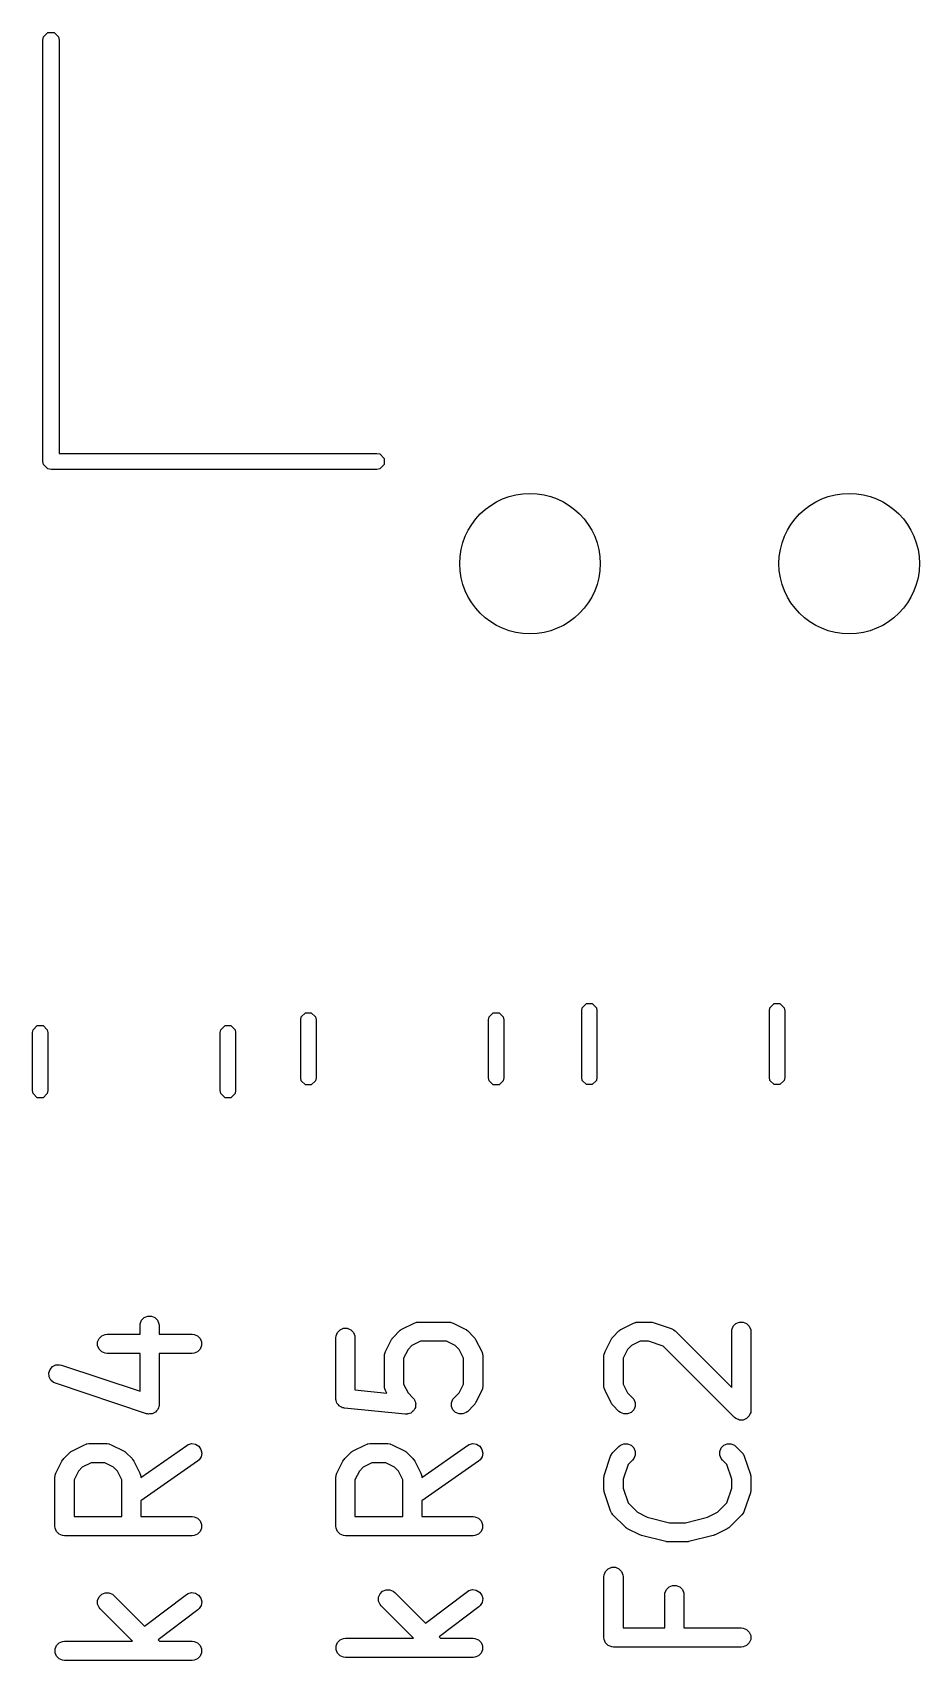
# Model space of a CAD drawing. Extents: x 19.8 to 98.9, y -129.1 to -67.1.
# Drawn here: x 84.75 to 91.7, y -114.59 to -101.84 of the extents above; entities that cross this region are included whole.
import ezdxf

# ---------------------------------------------------------------- set-up
doc = ezdxf.new("R2010")
doc.units = 0
doc.layers.add('BLACK', color=7, linetype='CONTINUOUS')

msp = doc.modelspace()

# ---------------------------------------------------------------- linework, layer by layer
at = {"layer": 'BLACK', "linetype": 'CONTINUOUS'}
for p, q in [((84.841335, -101.8757), (84.875701, -101.841334)), ((84.875701, -101.841334), (84.924301, -101.841334)), ((84.924301, -101.841334), (84.958667, -101.8757)), ((84.8365, -105.2), (84.836501, -101.9)), ((84.836501, -101.9), (84.841335, -101.8757)), ((84.958667, -101.8757), (84.963501, -101.9)), ((84.963501, -101.9), (84.9635, -105.1365)), ((84.9635, -105.1365), (87.449999, -105.1365)), ((87.449999, -105.1365), (87.474299, -105.141334)), ((87.474299, -105.141334), (87.508665, -105.1757)), ((84.841334, -105.2243), (84.8365, -105.2)), ((84.8757, -105.258666), (84.841334, -105.2243)), ((84.9, -105.2635), (84.8757, -105.258666)), ((87.449999, -105.2635), (84.9, -105.2635)), ((87.474299, -105.258666), (87.449999, -105.2635)), ((87.508665, -105.2243), (87.474299, -105.258666)), ((87.508665, -105.1757), (87.508665, -105.2243)), ((89.055, -109.501247), (89.059567, -109.478286)), ((89.055, -110.023753), (89.055, -109.501247)), ((89.059567, -109.478286), (89.092039, -109.445814)), ((89.092039, -109.445814), (89.137961, -109.445814)), ((89.137961, -109.445814), (89.170433, -109.478286)), ((89.170433, -109.478286), (89.175, -109.501247)), ((89.175, -109.501247), (89.175, -110.023753)), ((90.525, -109.501247), (90.529567, -109.478286)), ((90.525, -110.023753), (90.525, -109.501247)), ((90.529567, -109.478286), (90.562039, -109.445814)), ((90.562039, -109.445814), (90.607961, -109.445814)), ((90.607961, -109.445814), (90.640433, -109.478286)), ((90.640433, -109.478286), (90.645, -109.501247)), ((90.645, -109.501247), (90.645, -110.023753)), ((84.759567, -109.649975), (84.792039, -109.617503)), ((84.792039, -109.617503), (84.837961, -109.617503)), ((84.837961, -109.617503), (84.870433, -109.649975)), ((86.229567, -109.649975), (86.262039, -109.617503)), ((86.262039, -109.617503), (86.307961, -109.617503)), ((86.307961, -109.617503), (86.340433, -109.649975)), ((86.855, -109.572936), (86.859567, -109.549975)), ((86.855, -110.027064), (86.855, -109.572936)), ((86.859567, -109.549975), (86.892039, -109.517503)), ((86.892039, -109.517503), (86.937961, -109.517503)), ((86.937961, -109.517503), (86.970433, -109.549975)), ((86.970433, -109.549975), (86.975, -109.572936)), ((86.975, -109.572936), (86.975, -110.027064)), ((88.325, -109.572936), (88.329567, -109.549975)), ((88.325, -110.027064), (88.325, -109.572936)), ((88.329567, -109.549975), (88.362039, -109.517503)), ((88.362039, -109.517503), (88.407961, -109.517503)), ((88.407961, -109.517503), (88.440433, -109.549975)), ((88.440433, -109.549975), (88.445, -109.572936)), ((88.445, -109.572936), (88.445, -110.027064)), ((84.755, -109.672936), (84.759567, -109.649975)), ((84.755, -110.127064), (84.755, -109.672936)), ((84.870433, -109.649975), (84.875, -109.672936)), ((84.875, -109.672936), (84.875, -110.127064)), ((86.225, -109.672936), (86.229567, -109.649975)), ((86.225, -110.127064), (86.225, -109.672936)), ((86.340433, -109.649975), (86.345, -109.672936)), ((86.345, -109.672936), (86.345, -110.127064)), ((84.759567, -110.150025), (84.755, -110.127064)), ((84.875, -110.127064), (84.870433, -110.150025)), ((86.229567, -110.150025), (86.225, -110.127064)), ((86.345, -110.127064), (86.340433, -110.150025)), ((86.859567, -110.050025), (86.855, -110.027064)), ((86.892039, -110.082497), (86.859567, -110.050025)), ((86.937961, -110.082497), (86.892039, -110.082497)), ((86.970433, -110.050025), (86.937961, -110.082497)), ((86.975, -110.027064), (86.970433, -110.050025)), ((88.329567, -110.050025), (88.325, -110.027064)), ((88.362039, -110.082497), (88.329567, -110.050025)), ((88.407961, -110.082497), (88.362039, -110.082497)), ((88.440433, -110.050025), (88.407961, -110.082497)), ((88.445, -110.027064), (88.440433, -110.050025)), ((89.059567, -110.046714), (89.055, -110.023753)), ((89.092039, -110.079186), (89.059567, -110.046714)), ((89.137961, -110.079186), (89.092039, -110.079186)), ((89.170433, -110.046714), (89.137961, -110.079186)), ((89.175, -110.023753), (89.170433, -110.046714)), ((90.529567, -110.046714), (90.525, -110.023753)), ((90.562039, -110.079186), (90.529567, -110.046714)), ((90.607961, -110.079186), (90.562039, -110.079186)), ((90.640433, -110.046714), (90.607961, -110.079186)), ((90.645, -110.023753), (90.640433, -110.046714)), ((84.792039, -110.182497), (84.759567, -110.150025)), ((84.837961, -110.182497), (84.792039, -110.182497)), ((84.870433, -110.150025), (84.837961, -110.182497)), ((86.262039, -110.182497), (86.229567, -110.150025)), ((86.307961, -110.182497), (86.262039, -110.182497)), ((86.340433, -110.150025), (86.307961, -110.182497)), ((85.597926, -111.952034), (85.609125, -111.924998)), ((85.609125, -111.924998), (85.629817, -111.904306)), ((85.629817, -111.904306), (85.656853, -111.893107)), ((85.656853, -111.893107), (85.686117, -111.893107)), ((85.686117, -111.893107), (85.713153, -111.904306)), ((85.713153, -111.904306), (85.733845, -111.924998)), ((85.733845, -111.924998), (85.745044, -111.952034)), ((85.275792, -112.067855), (85.296484, -112.047163)), ((85.296484, -112.047163), (85.32352, -112.035964)), ((85.32352, -112.035964), (85.338152, -112.034523)), ((85.338152, -112.034523), (85.596485, -112.034523)), ((85.596485, -111.966666), (85.597926, -111.952034)), ((85.596485, -112.034523), (85.596485, -111.966666)), ((85.745044, -111.952034), (85.746485, -111.966666)), ((85.746485, -111.966666), (85.746485, -112.034523)), ((85.746485, -112.034523), (86.004819, -112.034523)), ((86.004819, -112.034523), (86.019451, -112.035964)), ((86.019451, -112.035964), (86.046487, -112.047163)), ((86.046487, -112.047163), (86.067179, -112.067855)), ((87.129819, -112.061904), (87.13126, -112.047272)), ((87.13126, -112.047272), (87.142459, -112.020236)), ((87.142459, -112.020236), (87.163151, -111.999544)), ((87.163151, -111.999544), (87.190187, -111.988345)), ((87.190187, -111.988345), (87.219451, -111.988345)), ((87.219451, -111.988345), (87.246487, -111.999544)), ((87.246487, -111.999544), (87.267179, -112.020236)), ((87.267179, -112.020236), (87.278378, -112.047272)), ((87.278378, -112.047272), (87.279819, -112.061904)), ((87.580357, -112.05649), (87.627976, -112.008871)), ((87.627976, -112.008871), (87.633725, -112.004152)), ((87.633725, -112.004152), (87.635025, -112.002654)), ((87.635025, -112.002654), (87.637284, -112.001232)), ((87.637284, -112.001232), (87.639341, -111.999544)), ((87.639341, -111.999544), (87.641168, -111.998786)), ((87.641168, -111.998786), (87.647468, -111.994822)), ((87.647468, -111.994822), (87.742706, -111.947203)), ((87.742706, -111.947203), (87.756437, -111.941948)), ((87.756437, -111.941948), (87.759126, -111.941756)), ((87.759126, -111.941756), (87.761615, -111.940726)), ((87.761615, -111.940726), (87.776247, -111.939285)), ((87.776247, -111.939285), (88.014342, -111.939285)), ((88.014342, -111.939285), (88.028974, -111.940726)), ((88.028974, -111.940726), (88.031463, -111.941757)), ((88.031463, -111.941757), (88.034151, -111.941948)), ((88.034151, -111.941948), (88.047883, -111.947203)), ((88.047883, -111.947203), (88.143121, -111.994822)), ((88.143121, -111.994822), (88.149417, -111.998785)), ((88.149417, -111.998785), (88.151247, -111.999543)), ((88.151247, -111.999543), (88.153305, -112.001232)), ((88.153305, -112.001232), (88.155564, -112.002654)), ((88.155564, -112.002654), (88.156863, -112.004152)), ((88.156863, -112.004152), (88.162612, -112.00887)), ((88.162612, -112.00887), (88.210232, -112.056489)), ((89.299405, -112.05649), (89.347024, -112.008871)), ((89.347024, -112.008871), (89.352773, -112.004152)), ((89.352773, -112.004152), (89.354073, -112.002654)), ((89.354073, -112.002654), (89.356332, -112.001232)), ((89.356332, -112.001232), (89.358389, -111.999544)), ((89.358389, -111.999544), (89.360216, -111.998786)), ((89.360216, -111.998786), (89.366516, -111.994822)), ((89.366516, -111.994822), (89.461754, -111.947203)), ((89.461754, -111.947203), (89.475485, -111.941948)), ((89.475485, -111.941948), (89.478174, -111.941756)), ((89.478174, -111.941756), (89.480663, -111.940726)), ((89.480663, -111.940726), (89.495295, -111.939285)), ((89.495295, -111.939285), (89.590533, -111.939285)), ((89.590533, -111.939285), (89.597938, -111.940014)), ((89.597938, -111.940014), (89.599913, -111.939874)), ((89.599913, -111.939874), (89.60251, -111.940464)), ((89.60251, -111.940464), (89.605165, -111.940726)), ((89.605165, -111.940726), (89.606996, -111.941484)), ((89.606996, -111.941484), (89.61425, -111.943134)), ((89.61425, -111.943134), (89.757107, -111.990753)), ((89.757107, -111.990753), (89.770532, -111.996747)), ((89.770532, -111.996747), (89.772567, -111.998512)), ((89.772567, -111.998512), (89.775058, -111.999544)), ((89.775058, -111.999544), (89.786423, -112.008871)), ((89.786423, -112.008871), (90.229819, -112.452266)), ((90.229819, -112.014285), (90.23126, -111.999653)), ((90.229819, -112.452266), (90.229819, -112.014285)), ((90.23126, -111.999653), (90.242459, -111.972617)), ((90.242459, -111.972617), (90.263151, -111.951925)), ((90.263151, -111.951925), (90.290187, -111.940726)), ((90.290187, -111.940726), (90.319451, -111.940726)), ((90.319451, -111.940726), (90.346487, -111.951925)), ((90.346487, -111.951925), (90.367179, -111.972617)), ((90.367179, -111.972617), (90.378378, -111.999653)), ((90.378378, -111.999653), (90.379819, -112.014285)), ((90.379819, -112.014285), (90.379819, -112.633332)), ((85.264593, -112.094891), (85.275792, -112.067855)), ((85.264593, -112.124155), (85.264593, -112.094891)), ((85.275792, -112.151191), (85.264593, -112.124155)), ((85.296484, -112.171883), (85.275792, -112.151191)), ((85.32352, -112.183082), (85.296484, -112.171883)), ((86.046487, -112.171883), (86.019451, -112.183082)), ((86.067179, -112.151191), (86.046487, -112.171883)), ((86.067179, -112.067855), (86.078378, -112.094891)), ((86.078378, -112.124155), (86.067179, -112.151191)), ((86.078378, -112.094891), (86.078378, -112.124155)), ((87.129819, -112.538094), (87.129819, -112.061904)), ((87.279819, -112.061904), (87.279819, -112.470219)), ((87.513434, -112.184952), (87.518689, -112.17122)), ((87.518689, -112.17122), (87.566308, -112.075982)), ((87.566308, -112.075982), (87.570272, -112.069682)), ((87.570272, -112.069682), (87.57103, -112.067855)), ((87.57103, -112.067855), (87.572718, -112.065798)), ((87.572718, -112.065798), (87.57414, -112.063539)), ((87.57414, -112.063539), (87.575638, -112.062239)), ((87.575638, -112.062239), (87.580357, -112.05649)), ((87.695029, -112.15395), (87.660771, -112.222466)), ((87.725436, -112.123543), (87.695029, -112.15395)), ((87.793952, -112.089285), (87.725436, -112.123543)), ((87.996637, -112.089285), (87.793952, -112.089285)), ((88.065153, -112.123543), (87.996637, -112.089285)), ((88.095561, -112.15395), (88.065153, -112.123543)), ((88.129819, -112.222466), (88.095561, -112.15395)), ((88.210232, -112.056489), (88.21495, -112.062238)), ((88.21495, -112.062238), (88.21645, -112.063539)), ((88.21645, -112.063539), (88.217872, -112.065798)), ((88.217872, -112.065798), (88.21956, -112.067855)), ((88.21956, -112.067855), (88.220317, -112.069682)), ((88.220317, -112.069682), (88.224282, -112.075982)), ((88.224282, -112.075982), (88.271901, -112.17122)), ((88.271901, -112.17122), (88.277156, -112.184951)), ((89.232482, -112.184952), (89.237737, -112.17122)), ((89.237737, -112.17122), (89.285356, -112.075982)), ((89.285356, -112.075982), (89.28932, -112.069682)), ((89.28932, -112.069682), (89.290078, -112.067855)), ((89.290078, -112.067855), (89.291766, -112.065798)), ((89.291766, -112.065798), (89.293188, -112.063539)), ((89.293188, -112.063539), (89.294686, -112.062239)), ((89.294686, -112.062239), (89.299405, -112.05649)), ((89.414077, -112.15395), (89.379819, -112.222466)), ((89.444484, -112.123543), (89.414077, -112.15395)), ((89.513, -112.089285), (89.444484, -112.123543)), ((89.578363, -112.089285), (89.513, -112.089285)), ((89.692876, -112.127456), (89.578363, -112.089285)), ((90.251786, -112.686365), (89.692876, -112.127456)), ((84.892043, -112.310475), (84.911217, -112.288368)), ((84.911217, -112.288368), (84.93739, -112.275282)), ((84.93739, -112.275282), (84.96658, -112.273207)), ((84.96658, -112.273207), (84.980917, -112.276467)), ((84.980917, -112.276467), (85.596485, -112.481656)), ((85.338152, -112.184523), (85.32352, -112.183082)), ((85.596485, -112.184523), (85.338152, -112.184523)), ((85.596485, -112.481656), (85.596485, -112.184523)), ((86.004819, -112.184523), (85.746485, -112.184523)), ((85.746485, -112.184523), (85.746485, -112.585713)), ((86.019451, -112.183082), (86.004819, -112.184523)), ((87.510771, -112.204761), (87.512212, -112.190129)), ((87.510771, -112.442856), (87.510771, -112.204761)), ((87.512212, -112.190129), (87.513243, -112.187639)), ((87.513243, -112.187639), (87.513434, -112.184952)), ((87.660771, -112.222466), (87.660771, -112.425151)), ((88.129819, -112.425151), (88.129819, -112.222466)), ((88.277156, -112.184951), (88.277347, -112.18764)), ((88.277347, -112.18764), (88.278378, -112.190129)), ((88.278378, -112.190129), (88.279819, -112.204761)), ((88.279819, -112.204761), (88.279819, -112.442856)), ((89.229819, -112.204761), (89.23126, -112.190129)), ((89.229819, -112.442856), (89.229819, -112.204761)), ((89.23126, -112.190129), (89.232291, -112.187639)), ((89.232291, -112.187639), (89.232482, -112.184952)), ((89.379819, -112.222466), (89.379819, -112.425151)), ((84.882789, -112.338238), (84.892043, -112.310475)), ((84.884864, -112.367428), (84.882789, -112.338238)), ((84.89795, -112.393601), (84.884864, -112.367428)), ((84.920057, -112.412775), (84.89795, -112.393601)), ((84.933483, -112.418769), (84.920057, -112.412775)), ((85.647767, -112.656864), (84.933483, -112.418769)), ((87.660771, -112.425151), (87.695029, -112.493667)), ((88.095561, -112.493666), (88.129819, -112.425151)), ((89.379819, -112.425151), (89.414077, -112.493667)), ((87.130351, -112.543505), (87.129819, -112.538094)), ((87.130169, -112.545334), (87.130351, -112.543505)), ((87.130707, -112.54712), (87.130169, -112.545334)), ((87.13126, -112.552726), (87.130707, -112.54712)), ((87.135454, -112.562852), (87.13126, -112.552726)), ((87.138622, -112.57335), (87.135454, -112.562852)), ((87.279819, -112.470219), (87.528009, -112.495038)), ((87.512212, -112.457488), (87.510771, -112.442856)), ((87.513243, -112.459977), (87.512212, -112.457488)), ((87.513434, -112.462665), (87.513243, -112.459977)), ((87.518689, -112.476397), (87.513434, -112.462665)), ((87.528009, -112.495038), (87.518689, -112.476397)), ((87.695029, -112.493667), (87.734042, -112.53268)), ((87.734042, -112.53268), (87.743369, -112.544045)), ((87.743369, -112.544045), (87.744814, -112.547533)), ((87.744814, -112.547533), (87.747206, -112.550457)), ((87.747206, -112.550457), (87.750373, -112.560954)), ((87.750373, -112.560954), (87.754568, -112.571081)), ((88.036021, -112.571081), (88.04722, -112.544045)), ((88.04722, -112.544045), (88.056548, -112.532679)), ((88.056548, -112.532679), (88.095561, -112.493666)), ((88.271901, -112.476397), (88.224282, -112.571635)), ((88.277156, -112.462666), (88.271901, -112.476397)), ((88.277347, -112.459976), (88.277156, -112.462666)), ((88.278378, -112.457488), (88.277347, -112.459976)), ((88.279819, -112.442856), (88.278378, -112.457488)), ((89.23126, -112.457488), (89.229819, -112.442856)), ((89.232291, -112.459977), (89.23126, -112.457488)), ((89.232482, -112.462665), (89.232291, -112.459977)), ((89.237737, -112.476397), (89.232482, -112.462665)), ((89.285356, -112.571635), (89.237737, -112.476397)), ((89.414077, -112.493667), (89.45309, -112.53268)), ((89.45309, -112.53268), (89.462417, -112.544045)), ((89.462417, -112.544045), (89.473616, -112.571081)), ((85.655022, -112.658513), (85.647767, -112.656864)), ((85.656853, -112.659272), (85.655022, -112.658513)), ((85.658357, -112.659272), (85.656853, -112.659272)), ((85.662104, -112.660124), (85.658357, -112.659272)), ((85.674089, -112.659272), (85.662104, -112.660124)), ((85.686117, -112.659272), (85.674089, -112.659272)), ((85.688608, -112.658239), (85.686117, -112.659272)), ((85.691294, -112.658049), (85.688608, -112.658239)), ((85.702041, -112.652675), (85.691294, -112.658049)), ((85.713153, -112.648073), (85.702041, -112.652675)), ((85.715058, -112.646167), (85.713153, -112.648073)), ((85.717468, -112.644963), (85.715058, -112.646167)), ((85.725342, -112.635883), (85.717468, -112.644963)), ((85.733845, -112.627381), (85.725342, -112.635883)), ((85.734876, -112.62489), (85.733845, -112.627381)), ((85.736642, -112.622855), (85.734876, -112.62489)), ((85.740442, -112.611454), (85.736642, -112.622855)), ((85.745044, -112.600345), (85.740442, -112.611454)), ((85.74542, -112.596518), (85.745044, -112.600345)), ((85.745896, -112.595093), (85.74542, -112.596518)), ((85.746485, -112.585713), (85.745755, -112.593118)), ((85.745755, -112.593118), (85.745896, -112.595093)), ((87.141013, -112.576273), (87.138622, -112.57335)), ((87.142459, -112.579762), (87.141013, -112.576273)), ((87.150212, -112.587515), (87.142459, -112.579762)), ((87.157153, -112.595998), (87.150212, -112.587515)), ((87.160479, -112.597782), (87.157153, -112.595998)), ((87.163151, -112.600454), (87.160479, -112.597782)), ((87.17328, -112.604649), (87.163151, -112.600454)), ((87.18294, -112.609832), (87.17328, -112.604649)), ((87.188464, -112.610939), (87.18294, -112.609832)), ((87.190187, -112.611653), (87.188464, -112.610939)), ((87.192024, -112.611653), (87.190187, -112.611653)), ((87.197356, -112.612722), (87.192024, -112.611653)), ((87.673546, -112.660341), (87.197356, -112.612722)), ((87.688249, -112.660363), (87.673546, -112.660341)), ((87.691865, -112.659272), (87.688249, -112.660363)), ((87.69564, -112.659272), (87.691865, -112.659272)), ((87.705764, -112.655078), (87.69564, -112.659272)), ((87.716265, -112.65191), (87.705764, -112.655078)), ((87.719189, -112.649517), (87.716265, -112.65191)), ((87.722676, -112.648073), (87.719189, -112.649517)), ((87.730424, -112.640324), (87.722676, -112.648073)), ((87.738913, -112.633379), (87.730424, -112.640324)), ((87.740698, -112.63005), (87.738913, -112.633379)), ((87.743369, -112.62738), (87.740698, -112.63005)), ((87.747562, -112.617255), (87.743369, -112.62738)), ((87.752747, -112.607592), (87.747562, -112.617255)), ((87.753122, -112.603832), (87.752747, -112.607592)), ((87.754568, -112.600344), (87.753122, -112.603832)), ((87.754568, -112.571081), (87.754568, -112.574857)), ((87.754568, -112.574857), (87.755659, -112.578473)), ((87.755659, -112.578473), (87.754568, -112.589382)), ((87.754568, -112.589382), (87.754568, -112.600344)), ((88.036021, -112.600344), (88.036021, -112.571081)), ((88.047219, -112.62738), (88.036021, -112.600344)), ((88.067912, -112.648073), (88.047219, -112.62738)), ((88.094948, -112.659272), (88.067912, -112.648073)), ((88.124211, -112.659272), (88.094948, -112.659272)), ((88.151247, -112.648074), (88.124211, -112.659272)), ((88.162612, -112.638747), (88.151247, -112.648074)), ((88.210232, -112.591128), (88.162612, -112.638747)), ((88.21495, -112.585378), (88.210232, -112.591128)), ((88.21645, -112.584078), (88.21495, -112.585378)), ((88.217872, -112.581818), (88.21645, -112.584078)), ((88.21956, -112.579762), (88.217872, -112.581818)), ((88.220317, -112.577934), (88.21956, -112.579762)), ((88.224282, -112.571635), (88.220317, -112.577934)), ((89.28932, -112.577934), (89.285356, -112.571635)), ((89.290078, -112.579762), (89.28932, -112.577934)), ((89.291766, -112.581818), (89.290078, -112.579762)), ((89.293188, -112.584078), (89.291766, -112.581818)), ((89.294686, -112.585377), (89.293188, -112.584078)), ((89.299405, -112.591127), (89.294686, -112.585377)), ((89.347024, -112.638746), (89.299405, -112.591127)), ((89.358389, -112.648073), (89.347024, -112.638746)), ((89.385425, -112.659272), (89.358389, -112.648073)), ((89.414688, -112.659272), (89.385425, -112.659272)), ((89.441724, -112.648073), (89.414688, -112.659272)), ((89.462417, -112.62738), (89.441724, -112.648073)), ((89.473616, -112.600344), (89.462417, -112.62738)), ((89.473616, -112.571081), (89.473616, -112.600344)), ((90.263151, -112.695693), (90.251786, -112.686365)), ((90.36718, -112.675), (90.346487, -112.695692)), ((90.375098, -112.655882), (90.36718, -112.675)), ((90.378378, -112.647964), (90.375098, -112.655882)), ((90.379819, -112.633332), (90.378378, -112.647964)), ((90.282268, -112.703611), (90.263151, -112.695693)), ((90.290187, -112.706891), (90.282268, -112.703611)), ((90.290188, -112.706891), (90.290187, -112.706891)), ((90.319451, -112.706891), (90.290188, -112.706891)), ((90.346487, -112.695692), (90.319451, -112.706891)), ((85.066516, -112.947203), (85.161754, -112.899584)), ((85.161754, -112.899584), (85.175485, -112.894329)), ((85.175485, -112.894329), (85.178174, -112.894137)), ((85.178174, -112.894137), (85.180663, -112.893107)), ((85.180663, -112.893107), (85.195295, -112.891666)), ((85.195295, -112.891666), (85.338152, -112.891666)), ((85.338152, -112.891666), (85.352784, -112.893107)), ((85.352784, -112.893107), (85.355273, -112.894138)), ((85.355273, -112.894138), (85.357961, -112.894329)), ((85.357961, -112.894329), (85.371693, -112.899584)), ((85.371693, -112.899584), (85.466931, -112.947203)), ((85.603518, -113.156026), (85.96181, -112.905223)), ((85.96181, -112.905223), (85.974623, -112.898013)), ((85.974623, -112.898013), (86.003194, -112.891684)), ((86.003194, -112.891684), (86.032012, -112.896769)), ((86.032012, -112.896769), (86.05669, -112.912496)), ((86.05669, -112.912496), (86.073472, -112.93647)), ((86.073472, -112.93647), (86.079802, -112.965041)), ((87.266516, -112.947203), (87.361754, -112.899584)), ((87.361754, -112.899584), (87.375485, -112.894329)), ((87.375485, -112.894329), (87.378174, -112.894137)), ((87.378174, -112.894137), (87.380663, -112.893107)), ((87.380663, -112.893107), (87.395295, -112.891666)), ((87.395295, -112.891666), (87.538152, -112.891666)), ((87.538152, -112.891666), (87.552784, -112.893107)), ((87.552784, -112.893107), (87.555273, -112.894138)), ((87.555273, -112.894138), (87.557961, -112.894329)), ((87.557961, -112.894329), (87.571693, -112.899584)), ((87.571693, -112.899584), (87.666931, -112.947203)), ((87.803518, -113.156026), (88.16181, -112.905223)), ((88.16181, -112.905223), (88.174623, -112.898013)), ((88.174623, -112.898013), (88.203194, -112.891684)), ((88.203194, -112.891684), (88.232012, -112.896769)), ((88.232012, -112.896769), (88.25669, -112.912496)), ((88.25669, -112.912496), (88.273472, -112.93647)), ((88.273472, -112.93647), (88.279802, -112.965041)), ((89.299405, -112.961252), (89.347024, -112.913633)), ((89.347024, -112.913633), (89.358389, -112.904306)), ((89.358389, -112.904306), (89.385425, -112.893107)), ((89.385425, -112.893107), (89.414688, -112.893107)), ((89.414688, -112.893107), (89.441724, -112.904306)), ((89.441724, -112.904306), (89.462417, -112.924999)), ((89.462417, -112.924999), (89.473616, -112.952035)), ((90.136021, -112.952035), (90.147219, -112.924999)), ((90.147219, -112.924999), (90.167912, -112.904306)), ((90.167912, -112.904306), (90.194948, -112.893107)), ((90.194948, -112.893107), (90.224211, -112.893107)), ((90.224211, -112.893107), (90.251247, -112.904305)), ((90.251247, -112.904305), (90.262612, -112.913632)), ((90.262612, -112.913632), (90.310232, -112.961251)), ((84.937737, -113.123601), (84.985356, -113.028363)), ((84.985356, -113.028363), (84.98932, -113.022063)), ((84.98932, -113.022063), (84.990078, -113.020236)), ((84.990078, -113.020236), (84.991766, -113.018179)), ((84.991766, -113.018179), (84.993188, -113.01592)), ((84.993188, -113.01592), (84.994686, -113.01462)), ((84.994686, -113.01462), (84.999405, -113.008871)), ((84.999405, -113.008871), (85.047024, -112.961252)), ((85.047024, -112.961252), (85.052773, -112.956533)), ((85.052773, -112.956533), (85.054073, -112.955035)), ((85.054073, -112.955035), (85.056332, -112.953613)), ((85.056332, -112.953613), (85.058389, -112.951925)), ((85.058389, -112.951925), (85.060216, -112.951167)), ((85.060216, -112.951167), (85.066516, -112.947203)), ((85.213, -113.041666), (85.144484, -113.075924)), ((85.320447, -113.041666), (85.213, -113.041666)), ((85.388963, -113.075924), (85.320447, -113.041666)), ((85.466931, -112.947203), (85.47323, -112.951167)), ((85.47323, -112.951167), (85.475058, -112.951925)), ((85.475058, -112.951925), (85.477114, -112.953613)), ((85.477114, -112.953613), (85.479374, -112.955035)), ((85.479374, -112.955035), (85.480673, -112.956533)), ((85.480673, -112.956533), (85.486423, -112.961252)), ((85.486423, -112.961252), (85.534042, -113.008871)), ((85.534042, -113.008871), (85.53876, -113.01462)), ((85.53876, -113.01462), (85.540259, -113.01592)), ((85.540259, -113.01592), (85.54168, -113.018179)), ((85.54168, -113.018179), (85.543369, -113.020236)), ((85.543369, -113.020236), (85.544126, -113.022063)), ((85.544126, -113.022063), (85.548091, -113.028363)), ((85.548091, -113.028363), (85.59571, -113.123601)), ((86.047829, -113.028108), (85.603628, -113.339048)), ((86.058989, -113.018537), (86.047829, -113.028108)), ((86.074716, -112.993858), (86.058989, -113.018537)), ((86.079802, -112.965041), (86.074716, -112.993858)), ((87.137737, -113.123601), (87.185356, -113.028363)), ((87.185356, -113.028363), (87.18932, -113.022063)), ((87.18932, -113.022063), (87.190078, -113.020236)), ((87.190078, -113.020236), (87.191766, -113.018179)), ((87.191766, -113.018179), (87.193188, -113.01592)), ((87.193188, -113.01592), (87.194686, -113.01462)), ((87.194686, -113.01462), (87.199405, -113.008871)), ((87.199405, -113.008871), (87.247024, -112.961252)), ((87.247024, -112.961252), (87.252773, -112.956533)), ((87.252773, -112.956533), (87.254073, -112.955035)), ((87.254073, -112.955035), (87.256332, -112.953613)), ((87.256332, -112.953613), (87.258389, -112.951925)), ((87.258389, -112.951925), (87.260216, -112.951167)), ((87.260216, -112.951167), (87.266516, -112.947203)), ((87.413, -113.041666), (87.344484, -113.075924)), ((87.520447, -113.041666), (87.413, -113.041666)), ((87.588963, -113.075924), (87.520447, -113.041666)), ((87.666931, -112.947203), (87.67323, -112.951167)), ((87.67323, -112.951167), (87.675058, -112.951925)), ((87.675058, -112.951925), (87.677114, -112.953613)), ((87.677114, -112.953613), (87.679374, -112.955035)), ((87.679374, -112.955035), (87.680673, -112.956533)), ((87.680673, -112.956533), (87.686423, -112.961252)), ((87.686423, -112.961252), (87.734042, -113.008871)), ((87.734042, -113.008871), (87.73876, -113.01462)), ((87.73876, -113.01462), (87.740259, -113.01592)), ((87.740259, -113.01592), (87.74168, -113.018179)), ((87.74168, -113.018179), (87.743369, -113.020236)), ((87.743369, -113.020236), (87.744126, -113.022063)), ((87.744126, -113.022063), (87.748091, -113.028363)), ((87.748091, -113.028363), (87.79571, -113.123601)), ((88.247829, -113.028108), (87.803628, -113.339048)), ((88.258989, -113.018537), (88.247829, -113.028108)), ((88.274716, -112.993858), (88.258989, -113.018537)), ((88.279802, -112.965041), (88.274716, -112.993858)), ((89.233668, -113.133425), (89.281287, -112.990568)), ((89.281287, -112.990568), (89.287281, -112.977143)), ((89.287281, -112.977143), (89.289046, -112.975107)), ((89.289046, -112.975107), (89.290078, -112.972617)), ((89.290078, -112.972617), (89.299405, -112.961252)), ((89.41799, -113.054798), (89.379819, -113.169312)), ((89.45309, -113.019699), (89.41799, -113.054798)), ((89.462417, -113.008334), (89.45309, -113.019699)), ((89.473616, -112.981298), (89.462417, -113.008334)), ((89.473616, -112.952035), (89.473616, -112.981298)), ((90.136021, -112.981298), (90.136021, -112.952035)), ((90.14722, -113.008334), (90.136021, -112.981298)), ((90.156548, -113.0197), (90.14722, -113.008334)), ((90.191648, -113.054799), (90.156548, -113.0197)), ((90.229819, -113.169312), (90.191648, -113.054799)), ((90.310232, -112.961251), (90.31956, -112.972617)), ((90.31956, -112.972617), (90.32059, -112.975105)), ((90.32059, -112.975105), (90.322357, -112.977142)), ((90.322357, -112.977142), (90.328351, -112.990568)), ((90.328351, -112.990568), (90.37597, -113.133424)), ((84.929819, -113.157142), (84.93126, -113.14251)), ((84.929819, -113.538094), (84.929819, -113.157142)), ((84.93126, -113.14251), (84.932291, -113.14002)), ((84.932291, -113.14002), (84.932482, -113.137333)), ((84.932482, -113.137333), (84.937737, -113.123601)), ((85.114077, -113.106331), (85.079819, -113.174847)), ((85.079819, -113.174847), (85.079819, -113.463094)), ((85.144484, -113.075924), (85.114077, -113.106331)), ((85.41937, -113.106331), (85.388963, -113.075924)), ((85.453628, -113.174847), (85.41937, -113.106331)), ((85.453628, -113.463094), (85.453628, -113.174847)), ((85.59571, -113.123601), (85.600965, -113.137332)), ((85.600965, -113.137332), (85.601156, -113.140021)), ((85.601156, -113.140021), (85.602187, -113.14251)), ((85.602187, -113.14251), (85.603518, -113.156026)), ((87.129819, -113.157142), (87.13126, -113.14251)), ((87.129819, -113.538094), (87.129819, -113.157142)), ((87.13126, -113.14251), (87.132291, -113.14002)), ((87.132291, -113.14002), (87.132482, -113.137333)), ((87.132482, -113.137333), (87.137737, -113.123601)), ((87.314077, -113.106331), (87.279819, -113.174847)), ((87.279819, -113.174847), (87.279819, -113.463094)), ((87.344484, -113.075924), (87.314077, -113.106331)), ((87.61937, -113.106331), (87.588963, -113.075924)), ((87.653628, -113.174847), (87.61937, -113.106331)), ((87.653628, -113.463094), (87.653628, -113.174847)), ((87.79571, -113.123601), (87.800965, -113.137332)), ((87.800965, -113.137332), (87.801156, -113.140021)), ((87.801156, -113.140021), (87.802187, -113.14251)), ((87.802187, -113.14251), (87.803518, -113.156026)), ((89.229819, -113.157142), (89.230548, -113.149736)), ((89.229819, -113.25238), (89.229819, -113.157142)), ((89.230408, -113.147762), (89.230998, -113.145164)), ((89.230548, -113.149736), (89.230408, -113.147762)), ((89.230998, -113.145164), (89.23126, -113.14251)), ((89.23126, -113.14251), (89.232018, -113.140678)), ((89.232018, -113.140678), (89.233668, -113.133425)), ((89.379819, -113.169312), (89.379819, -113.240209)), ((90.229819, -113.24021), (90.229819, -113.169312)), ((90.37597, -113.133424), (90.377619, -113.140679)), ((90.377619, -113.140679), (90.378378, -113.14251)), ((90.378378, -113.14251), (90.378639, -113.145163)), ((90.378639, -113.145163), (90.37923, -113.147761)), ((90.37923, -113.147761), (90.379089, -113.149735)), ((90.379089, -113.149735), (90.379819, -113.157142)), ((90.379819, -113.157142), (90.379819, -113.25238)), ((89.230548, -113.259785), (89.229819, -113.25238)), ((89.230408, -113.26176), (89.230548, -113.259785)), ((89.230998, -113.264357), (89.230408, -113.26176)), ((89.23126, -113.267012), (89.230998, -113.264357)), ((89.232018, -113.268843), (89.23126, -113.267012)), ((89.233668, -113.276097), (89.232018, -113.268843)), ((89.281287, -113.418954), (89.233668, -113.276097)), ((89.379819, -113.240209), (89.41799, -113.354723)), ((90.191648, -113.354722), (90.229819, -113.24021)), ((90.37597, -113.276098), (90.328351, -113.418954)), ((90.377619, -113.268842), (90.37597, -113.276098)), ((90.378378, -113.267012), (90.377619, -113.268842)), ((90.378639, -113.264358), (90.378378, -113.267012)), ((90.37923, -113.261761), (90.378639, -113.264358)), ((90.379819, -113.25238), (90.379089, -113.259786)), ((90.379089, -113.259786), (90.37923, -113.261761)), ((85.603628, -113.339048), (85.603628, -113.463094)), ((87.803628, -113.339048), (87.803628, -113.463094)), ((89.287281, -113.432379), (89.281287, -113.418954)), ((89.289046, -113.434414), (89.287281, -113.432379)), ((89.290078, -113.436905), (89.289046, -113.434414)), ((89.299405, -113.44827), (89.290078, -113.436905)), ((89.394643, -113.543508), (89.299405, -113.44827)), ((89.41799, -113.354723), (89.492103, -113.428836)), ((89.492103, -113.428836), (89.56909, -113.467329)), ((90.040547, -113.467329), (90.117534, -113.428835)), ((90.117534, -113.428835), (90.191648, -113.354722)), ((90.310233, -113.44827), (90.214994, -113.543508)), ((90.319561, -113.436905), (90.310233, -113.44827)), ((90.320592, -113.434414), (90.319561, -113.436905)), ((90.322357, -113.43238), (90.320592, -113.434414)), ((90.328351, -113.418954), (90.322357, -113.43238)), ((84.93126, -113.552726), (84.929819, -113.538094)), ((84.942459, -113.579762), (84.93126, -113.552726)), ((84.963151, -113.600454), (84.942459, -113.579762)), ((85.079819, -113.463094), (85.453628, -113.463094)), ((85.603628, -113.463094), (86.004819, -113.463094)), ((86.004819, -113.463094), (86.019451, -113.464535)), ((86.019451, -113.464535), (86.046487, -113.475734)), ((86.046487, -113.475734), (86.067179, -113.496426)), ((86.067179, -113.579762), (86.046487, -113.600454)), ((86.067179, -113.496426), (86.078378, -113.523462)), ((86.078378, -113.552726), (86.067179, -113.579762)), ((86.078378, -113.523462), (86.078378, -113.552726)), ((87.13126, -113.552726), (87.129819, -113.538094)), ((87.142459, -113.579762), (87.13126, -113.552726)), ((87.163151, -113.600454), (87.142459, -113.579762)), ((87.279819, -113.463094), (87.653628, -113.463094)), ((87.803628, -113.463094), (88.204819, -113.463094)), ((88.204819, -113.463094), (88.219451, -113.464535)), ((88.219451, -113.464535), (88.246487, -113.475734)), ((88.246487, -113.475734), (88.267179, -113.496426)), ((88.267179, -113.579762), (88.246487, -113.600454)), ((88.267179, -113.496426), (88.278378, -113.523462)), ((88.278378, -113.552726), (88.267179, -113.579762)), ((88.278378, -113.523462), (88.278378, -113.552726)), ((89.400393, -113.548228), (89.394643, -113.543508)), ((89.401692, -113.549725), (89.400393, -113.548228)), ((89.403946, -113.551144), (89.401692, -113.549725)), ((89.406008, -113.552836), (89.403946, -113.551144)), ((89.40784, -113.553594), (89.406008, -113.552836)), ((89.414135, -113.557557), (89.40784, -113.553594)), ((89.509373, -113.605176), (89.414135, -113.557557)), ((89.56909, -113.467329), (89.742624, -113.510713)), ((89.742624, -113.510713), (89.867013, -113.510713)), ((89.867013, -113.510713), (90.040547, -113.467329)), ((90.195502, -113.557557), (90.100264, -113.605176)), ((90.201798, -113.553593), (90.195502, -113.557557)), ((90.203628, -113.552836), (90.201798, -113.553593)), ((90.205686, -113.551146), (90.203628, -113.552836)), ((90.207945, -113.549725), (90.205686, -113.551146)), ((90.209244, -113.548226), (90.207945, -113.549725)), ((90.214994, -113.543508), (90.209244, -113.548226)), ((84.990187, -113.611653), (84.963151, -113.600454)), ((85.004819, -113.613094), (84.990187, -113.611653)), ((86.004819, -113.613094), (85.004819, -113.613094)), ((86.019451, -113.611653), (86.004819, -113.613094)), ((86.046487, -113.600454), (86.019451, -113.611653)), ((87.190187, -113.611653), (87.163151, -113.600454)), ((87.204819, -113.613094), (87.190187, -113.611653)), ((88.204819, -113.613094), (87.204819, -113.613094)), ((88.219451, -113.611653), (88.204819, -113.613094)), ((88.246487, -113.600454), (88.219451, -113.611653)), ((89.510442, -113.605585), (89.509373, -113.605176)), ((89.510878, -113.605908), (89.510442, -113.605585)), ((89.517014, -113.6081), (89.510878, -113.605908)), ((89.523104, -113.610431), (89.517014, -113.6081)), ((89.523644, -113.610469), (89.523104, -113.610431)), ((89.524724, -113.610855), (89.523644, -113.610469)), ((89.7152, -113.658474), (89.524724, -113.610855)), ((89.717736, -113.658849), (89.7152, -113.658474)), ((89.718758, -113.659272), (89.717736, -113.658849)), ((89.72427, -113.659814), (89.718758, -113.659272)), ((89.729744, -113.660624), (89.72427, -113.659814)), ((89.730836, -113.660461), (89.729744, -113.660624)), ((89.73339, -113.660713), (89.730836, -113.660461)), ((89.876247, -113.660713), (89.73339, -113.660713)), ((89.8788, -113.660461), (89.876247, -113.660713)), ((89.879893, -113.660624), (89.8788, -113.660461)), ((89.885366, -113.659814), (89.879893, -113.660624)), ((89.890879, -113.659272), (89.885366, -113.659814)), ((89.8919, -113.658849), (89.890879, -113.659272)), ((89.894437, -113.658474), (89.8919, -113.658849)), ((90.084913, -113.610855), (89.894437, -113.658474)), ((90.085992, -113.610469), (90.084913, -113.610855)), ((90.086532, -113.610431), (90.085992, -113.610469)), ((90.092613, -113.608103), (90.086532, -113.610431)), ((90.098759, -113.605908), (90.092613, -113.608103)), ((90.099194, -113.605585), (90.098759, -113.605908)), ((90.100264, -113.605176), (90.099194, -113.605585)), ((89.229819, -113.933333), (89.23126, -113.918701)), ((89.229819, -114.409523), (89.229819, -113.933333)), ((89.23126, -113.918701), (89.242459, -113.891665)), ((89.242459, -113.891665), (89.263151, -113.870973)), ((89.263151, -113.870973), (89.290187, -113.859774)), ((89.290187, -113.859774), (89.319451, -113.859774)), ((89.319451, -113.859774), (89.346487, -113.870973)), ((89.346487, -113.870973), (89.367179, -113.891665)), ((89.367179, -113.891665), (89.378378, -113.918701)), ((89.378378, -113.918701), (89.379819, -113.933333)), ((89.379819, -113.933333), (89.379819, -114.334523)), ((85.264593, -114.118702), (85.275792, -114.091665)), ((85.275792, -114.091665), (85.296484, -114.070973)), ((85.296484, -114.070973), (85.323521, -114.059774)), ((85.323521, -114.059774), (85.352783, -114.059774)), ((85.352783, -114.059774), (85.37982, -114.070973)), ((85.37982, -114.070973), (85.391185, -114.0803)), ((85.391185, -114.0803), (85.630903, -114.320018)), ((85.630903, -114.320018), (85.959819, -114.073333)), ((85.959819, -114.073333), (85.972389, -114.065706)), ((85.972389, -114.065706), (86.000738, -114.058444)), ((86.000738, -114.058444), (86.029706, -114.062583)), ((86.029706, -114.062583), (86.054887, -114.077492)), ((86.054887, -114.077492), (86.072446, -114.100903)), ((87.464593, -114.094892), (87.475792, -114.067855)), ((87.475792, -114.067855), (87.496484, -114.047163)), ((87.496484, -114.047163), (87.523521, -114.035964)), ((87.523521, -114.035964), (87.552783, -114.035964)), ((87.552783, -114.035964), (87.57982, -114.047163)), ((87.57982, -114.047163), (87.591185, -114.05649)), ((87.591185, -114.05649), (87.830903, -114.296208)), ((87.830903, -114.296208), (88.159819, -114.049523)), ((88.159819, -114.049523), (88.172389, -114.041896)), ((88.172389, -114.041896), (88.200738, -114.034634)), ((88.200738, -114.034634), (88.229706, -114.038773)), ((88.229706, -114.038773), (88.254887, -114.053682)), ((88.254887, -114.053682), (88.272446, -114.077093)), ((88.272446, -114.077093), (88.279708, -114.105441)), ((89.706009, -114.07619), (89.70745, -114.061558)), ((89.706009, -114.334523), (89.706009, -114.07619)), ((89.70745, -114.061558), (89.718649, -114.034522)), ((89.718649, -114.034522), (89.739341, -114.01383)), ((89.739341, -114.01383), (89.766377, -114.002631)), ((89.766377, -114.002631), (89.795641, -114.002631)), ((89.795641, -114.002631), (89.822677, -114.01383)), ((89.822677, -114.01383), (89.843369, -114.034522)), ((89.843369, -114.034522), (89.854568, -114.061558)), ((89.854568, -114.061558), (89.856009, -114.07619)), ((89.856009, -114.07619), (89.856009, -114.334523)), ((85.264593, -114.147964), (85.264593, -114.118702)), ((85.275792, -114.175001), (85.264593, -114.147964)), ((85.285119, -114.186366), (85.275792, -114.175001)), ((85.538038, -114.439285), (85.285119, -114.186366)), ((86.049819, -114.193333), (85.738046, -114.427161)), ((86.06066, -114.183401), (86.049819, -114.193333)), ((86.07557, -114.15822), (86.06066, -114.183401)), ((86.072446, -114.100903), (86.079708, -114.129251)), ((86.079708, -114.129251), (86.07557, -114.15822)), ((87.464593, -114.124154), (87.464593, -114.094892)), ((87.475792, -114.151191), (87.464593, -114.124154)), ((87.485119, -114.162556), (87.475792, -114.151191)), ((87.738038, -114.415475), (87.485119, -114.162556)), ((88.249819, -114.169523), (87.938046, -114.403351)), ((88.26066, -114.159591), (88.249819, -114.169523)), ((88.27557, -114.13441), (88.26066, -114.159591)), ((88.279708, -114.105441), (88.27557, -114.13441)), ((89.379819, -114.334523), (89.706009, -114.334523)), ((89.856009, -114.334523), (90.304819, -114.334523)), ((90.304819, -114.334523), (90.319451, -114.335964)), ((90.319451, -114.335964), (90.346487, -114.347163)), ((90.346487, -114.347163), (90.367179, -114.367855)), ((84.93126, -114.499653), (84.942459, -114.472617)), ((84.942459, -114.472617), (84.963151, -114.451925)), ((84.963151, -114.451925), (84.990187, -114.440726)), ((84.990187, -114.440726), (85.004819, -114.439285)), ((85.004819, -114.439285), (85.538038, -114.439285)), ((85.738046, -114.427161), (85.75017, -114.439285)), ((85.75017, -114.439285), (86.004819, -114.439285)), ((86.004819, -114.439285), (86.019451, -114.440726)), ((86.019451, -114.440726), (86.046487, -114.451925)), ((86.046487, -114.451925), (86.067179, -114.472617)), ((86.067179, -114.472617), (86.078378, -114.499653)), ((87.13126, -114.475843), (87.142459, -114.448807)), ((87.13126, -114.505107), (87.13126, -114.475843)), ((87.142459, -114.448807), (87.163151, -114.428115)), ((87.163151, -114.428115), (87.190187, -114.416916)), ((87.190187, -114.416916), (87.204819, -114.415475)), ((87.204819, -114.415475), (87.738038, -114.415475)), ((87.938046, -114.403351), (87.95017, -114.415475)), ((87.95017, -114.415475), (88.204819, -114.415475)), ((88.204819, -114.415475), (88.219451, -114.416916)), ((88.219451, -114.416916), (88.246487, -114.428115)), ((88.246487, -114.428115), (88.267179, -114.448807)), ((88.267179, -114.448807), (88.278378, -114.475843)), ((88.278378, -114.475843), (88.278378, -114.505107)), ((89.23126, -114.424155), (89.229819, -114.409523)), ((89.242459, -114.451191), (89.23126, -114.424155)), ((89.263151, -114.471883), (89.242459, -114.451191)), ((89.290187, -114.483082), (89.263151, -114.471883)), ((90.346487, -114.471883), (90.319451, -114.483082)), ((90.367179, -114.451191), (90.346487, -114.471883)), ((90.367179, -114.367855), (90.378378, -114.394891)), ((90.378378, -114.424155), (90.367179, -114.451191)), ((90.378378, -114.394891), (90.378378, -114.424155)), ((84.93126, -114.528917), (84.93126, -114.499653)), ((84.942459, -114.555953), (84.93126, -114.528917)), ((84.963151, -114.576645), (84.942459, -114.555953)), ((84.990187, -114.587844), (84.963151, -114.576645)), ((85.004819, -114.589285), (84.990187, -114.587844)), ((86.004819, -114.589285), (85.004819, -114.589285)), ((86.019451, -114.587844), (86.004819, -114.589285)), ((86.046487, -114.576645), (86.019451, -114.587844)), ((86.067179, -114.555953), (86.046487, -114.576645)), ((86.078378, -114.528917), (86.067179, -114.555953)), ((86.078378, -114.499653), (86.078378, -114.528917)), ((87.142459, -114.532143), (87.13126, -114.505107)), ((87.163151, -114.552835), (87.142459, -114.532143)), ((87.190187, -114.564034), (87.163151, -114.552835)), ((87.204819, -114.565475), (87.190187, -114.564034)), ((88.204819, -114.565475), (87.204819, -114.565475)), ((88.219451, -114.564034), (88.204819, -114.565475)), ((88.246487, -114.552835), (88.219451, -114.564034)), ((88.267179, -114.532143), (88.246487, -114.552835)), ((88.278378, -114.505107), (88.267179, -114.532143)), ((89.304819, -114.484523), (89.290187, -114.483082)), ((90.304819, -114.484523), (89.304819, -114.484523)), ((90.319451, -114.483082), (90.304819, -114.484523))]:
    msp.add_line(p, q, dxfattribs=at)
at = {"layer": 'BLACK'}
for centre in [(88.65, -106), (88.65, -106), (91.15, -106), (91.15, -106)]:
    msp.add_circle(centre, 0.55, dxfattribs=at)

doc.saveas('drawing.dxf')
